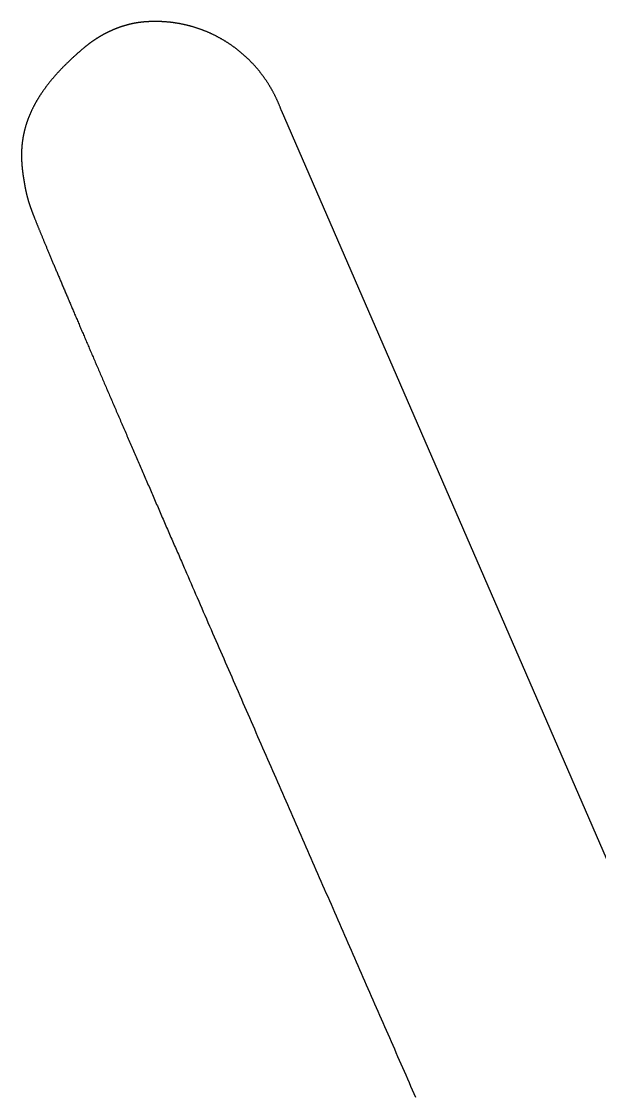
# Model space of a CAD drawing. Header units: millimetres. Extents: x -275 to 275, y -100 to 100.
# Drawn here: x -144.71 to -129.22, y -11.67 to 17.09 of the extents above; entities that cross this region are included whole.
import ezdxf

# ---------------------------------------------------------------- set-up
doc = ezdxf.new("R2010")
doc.units = ezdxf.units.MM

msp = doc.modelspace()

# ---------------------------------------------------------------- linework, layer by layer
msp.add_line((-137.747, 14.707), (-126.866, -10.334))
for points in [[(-137.747, 14.707), (-137.752, 14.72), (-137.757, 14.733), (-137.761, 14.746), (-137.766, 14.759), (-137.771, 14.773), (-137.776, 14.786), (-137.781, 14.799), (-137.786, 14.812), (-137.792, 14.825), (-137.797, 14.837), (-137.802, 14.85), (-137.807, 14.863), (-137.813, 14.876), (-137.818, 14.889), (-137.823, 14.902), (-137.829, 14.915), (-137.834, 14.927), (-137.84, 14.94), (-137.846, 14.953), (-137.851, 14.965), (-137.857, 14.978), (-137.863, 14.991), (-137.869, 15.003), (-137.874, 15.016), (-137.88, 15.029), (-137.886, 15.041), (-137.892, 15.054), (-137.898, 15.066), (-137.904, 15.078), (-137.91, 15.091), (-137.917, 15.103), (-137.923, 15.116), (-137.929, 15.128), (-137.935, 15.14), (-137.942, 15.153), (-137.948, 15.165), (-137.955, 15.177), (-137.961, 15.189), (-137.968, 15.201), (-137.974, 15.214), (-137.981, 15.226), (-137.988, 15.238), (-137.994, 15.25), (-138.001, 15.262), (-138.008, 15.274), (-138.015, 15.286), (-138.022, 15.298), (-138.029, 15.31), (-138.036, 15.322), (-138.043, 15.334), (-138.05, 15.345), (-138.057, 15.357), (-138.064, 15.369), (-138.071, 15.381), (-138.079, 15.392), (-138.086, 15.404), (-138.093, 15.416), (-138.101, 15.427), (-138.108, 15.439), (-138.116, 15.45), (-138.123, 15.462), (-138.131, 15.474), (-138.138, 15.485), (-138.146, 15.496), (-138.154, 15.508), (-138.161, 15.519), (-138.169, 15.531), (-138.177, 15.542), (-138.185, 15.553), (-138.193, 15.564), (-138.201, 15.576), (-138.209, 15.587), (-138.217, 15.598), (-138.225, 15.609), (-138.233, 15.62), (-138.241, 15.631), (-138.249, 15.642), (-138.257, 15.653), (-138.266, 15.664), (-138.274, 15.675), (-138.282, 15.686), (-138.291, 15.697), (-138.299, 15.708), (-138.308, 15.719), (-138.316, 15.729), (-138.325, 15.74), (-138.333, 15.751), (-138.342, 15.761), (-138.351, 15.772), (-138.359, 15.783), (-138.368, 15.793), (-138.377, 15.804), (-138.386, 15.814), (-138.395, 15.825), (-138.403, 15.835), (-138.412, 15.845), (-138.421, 15.856), (-138.43, 15.866), (-138.439, 15.876), (-138.449, 15.887), (-138.458, 15.897), (-138.467, 15.907), (-138.476, 15.917), (-138.485, 15.927), (-138.495, 15.937), (-138.504, 15.947), (-138.513, 15.957), (-138.523, 15.967), (-138.532, 15.977), (-138.542, 15.987), (-138.551, 15.997), (-138.561, 16.007), (-138.57, 16.017), (-138.58, 16.026), (-138.59, 16.036), (-138.599, 16.046), (-138.609, 16.055), (-138.619, 16.065), (-138.629, 16.075), (-138.639, 16.084), (-138.648, 16.094), (-138.658, 16.103), (-138.668, 16.113), (-138.678, 16.122), (-138.688, 16.131), (-138.698, 16.141), (-138.709, 16.15), (-138.719, 16.159), (-138.729, 16.168), (-138.739, 16.177), (-138.749, 16.186), (-138.76, 16.196), (-138.77, 16.205), (-138.78, 16.214), (-138.791, 16.222), (-138.801, 16.231), (-138.812, 16.24), (-138.822, 16.249), (-138.833, 16.258), (-138.843, 16.267), (-138.854, 16.275), (-138.864, 16.284), (-138.875, 16.293), (-138.886, 16.301), (-138.896, 16.31), (-138.907, 16.318), (-138.918, 16.327), (-138.929, 16.335), (-138.94, 16.344), (-138.95, 16.352), (-138.961, 16.36), (-138.972, 16.369), (-138.983, 16.377), (-138.994, 16.385), (-139.005, 16.393), (-139.016, 16.401), (-139.028, 16.409), (-139.039, 16.417), (-139.05, 16.425), (-139.061, 16.433), (-139.072, 16.441), (-139.084, 16.449), (-139.095, 16.457), (-139.106, 16.465), (-139.118, 16.472), (-139.129, 16.48), (-139.14, 16.488), (-139.152, 16.495), (-139.163, 16.503), (-139.175, 16.51), (-139.187, 16.518), (-139.198, 16.525), (-139.21, 16.533), (-139.221, 16.54), (-139.233, 16.547), (-139.245, 16.555), (-139.256, 16.562), (-139.268, 16.569), (-139.28, 16.576), (-139.292, 16.583), (-139.304, 16.59), (-139.316, 16.597), (-139.328, 16.604), (-139.339, 16.611), (-139.351, 16.618), (-139.363, 16.625), (-139.375, 16.631), (-139.387, 16.638), (-139.4, 16.645), (-139.412, 16.651), (-139.424, 16.658), (-139.436, 16.665), (-139.448, 16.671), (-139.46, 16.678), (-139.473, 16.684), (-139.485, 16.69), (-139.497, 16.697), (-139.51, 16.703), (-139.522, 16.709), (-139.534, 16.715), (-139.547, 16.721), (-139.559, 16.727), (-139.572, 16.733), (-139.584, 16.739), (-139.597, 16.745), (-139.609, 16.751), (-139.622, 16.757), (-139.634, 16.763), (-139.647, 16.769), (-139.66, 16.774), (-139.672, 16.78), (-139.685, 16.786), (-139.698, 16.791), (-139.711, 16.797), (-139.723, 16.802), (-139.736, 16.808), (-139.749, 16.813), (-139.762, 16.818), (-139.775, 16.824), (-139.788, 16.829), (-139.801, 16.834), (-139.814, 16.839), (-139.827, 16.844), (-139.84, 16.849), (-139.853, 16.854), (-139.866, 16.859), (-139.879, 16.864), (-139.892, 16.869), (-139.905, 16.873), (-139.918, 16.878), (-139.931, 16.883), (-139.945, 16.888), (-139.958, 16.892), (-139.971, 16.897), (-139.984, 16.901), (-139.998, 16.905), (-140.011, 16.91), (-140.024, 16.914), (-140.038, 16.918), (-140.051, 16.923), (-140.064, 16.927), (-140.078, 16.931), (-140.091, 16.935), (-140.105, 16.939), (-140.118, 16.943), (-140.132, 16.947), (-140.145, 16.951), (-140.159, 16.955), (-140.173, 16.958), (-140.186, 16.962), (-140.2, 16.966), (-140.213, 16.969), (-140.227, 16.973), (-140.241, 16.976), (-140.255, 16.98), (-140.268, 16.983), (-140.282, 16.986), (-140.296, 16.99), (-140.31, 16.993), (-140.323, 16.996), (-140.337, 16.999), (-140.351, 17.002), (-140.365, 17.005), (-140.379, 17.008), (-140.393, 17.011), (-140.407, 17.014), (-140.421, 17.017), (-140.435, 17.02), (-140.449, 17.022), (-140.463, 17.025), (-140.477, 17.027), (-140.491, 17.03), (-140.505, 17.032), (-140.519, 17.035), (-140.533, 17.037), (-140.547, 17.04), (-140.562, 17.042), (-140.576, 17.044), (-140.59, 17.046), (-140.604, 17.048), (-140.618, 17.05), (-140.633, 17.052), (-140.647, 17.054), (-140.661, 17.056), (-140.675, 17.058), (-140.69, 17.06), (-140.704, 17.061), (-140.718, 17.063), (-140.733, 17.064), (-140.747, 17.066), (-140.762, 17.067), (-140.776, 17.069), (-140.79, 17.07), (-140.805, 17.071), (-140.819, 17.073), (-140.834, 17.074), (-140.848, 17.075), (-140.863, 17.076), (-140.877, 17.077), (-140.892, 17.078), (-140.907, 17.079), (-140.921, 17.08), (-140.936, 17.08), (-140.95, 17.081), (-140.965, 17.082), (-140.98, 17.082), (-140.994, 17.083), (-141.009, 17.083), (-141.024, 17.084), (-141.038, 17.084), (-141.053, 17.085), (-141.068, 17.085), (-141.083, 17.085), (-141.097, 17.085), (-141.112, 17.085), (-141.127, 17.085), (-141.142, 17.085), (-141.157, 17.085), (-141.171, 17.085), (-141.186, 17.085), (-141.201, 17.084), (-141.216, 17.084), (-141.231, 17.083), (-141.246, 17.083), (-141.261, 17.082), (-141.276, 17.082), (-141.291, 17.081), (-141.305, 17.08), (-141.32, 17.08), (-141.335, 17.079), (-141.35, 17.078), (-141.365, 17.077), (-141.38, 17.076), (-141.389, 17.075), (-141.394, 17.075), (-141.4, 17.075), (-141.405, 17.074), (-141.411, 17.074), (-141.416, 17.073), (-141.422, 17.073), (-141.427, 17.072), (-141.432, 17.072), (-141.438, 17.071), (-141.443, 17.071), (-141.449, 17.07), (-141.454, 17.07), (-141.459, 17.069), (-141.465, 17.069), (-141.47, 17.068), (-141.476, 17.067), (-141.481, 17.067), (-141.486, 17.066), (-141.492, 17.066), (-141.497, 17.065), (-141.503, 17.064), (-141.508, 17.064), (-141.513, 17.063), (-141.519, 17.062), (-141.524, 17.062), (-141.529, 17.061), (-141.535, 17.06), (-141.54, 17.06), (-141.546, 17.059), (-141.551, 17.058), (-141.556, 17.057), (-141.562, 17.057), (-141.567, 17.056), (-141.572, 17.055), (-141.578, 17.054), (-141.583, 17.054), (-141.588, 17.053), (-141.594, 17.052), (-141.599, 17.051), (-141.604, 17.05), (-141.61, 17.049), (-141.615, 17.048), (-141.621, 17.048), (-141.626, 17.047), (-141.631, 17.046), (-141.637, 17.045), (-141.642, 17.044), (-141.647, 17.043), (-141.653, 17.042), (-141.658, 17.041), (-141.663, 17.04), (-141.669, 17.039), (-141.674, 17.038), (-141.679, 17.037), (-141.684, 17.036), (-141.69, 17.035), (-141.695, 17.034), (-141.7, 17.033), (-141.706, 17.032), (-141.711, 17.031), (-141.716, 17.03), (-141.722, 17.029), (-141.727, 17.028), (-141.732, 17.027), (-141.737, 17.025), (-141.743, 17.024), (-141.748, 17.023), (-141.753, 17.022), (-141.759, 17.021), (-141.764, 17.02), (-141.769, 17.018), (-141.774, 17.017), (-141.78, 17.016), (-141.785, 17.015), (-141.79, 17.014), (-141.796, 17.012), (-141.801, 17.011), (-141.806, 17.01), (-141.811, 17.009), (-141.817, 17.007), (-141.822, 17.006), (-141.827, 17.005), (-141.832, 17.003), (-141.838, 17.002), (-141.843, 17.001), (-141.848, 16.999), (-141.853, 16.998), (-141.858, 16.997), (-141.864, 16.995), (-141.869, 16.994), (-141.874, 16.992), (-141.879, 16.991), (-141.885, 16.99), (-141.89, 16.988), (-141.895, 16.987), (-141.9, 16.985), (-141.905, 16.984), (-141.911, 16.982), (-141.916, 16.981), (-141.921, 16.979), (-141.926, 16.978), (-141.931, 16.976), (-141.937, 16.975), (-141.942, 16.973), (-141.947, 16.972), (-141.952, 16.97), (-141.957, 16.969), (-141.963, 16.967), (-141.968, 16.966), (-141.973, 16.964), (-141.978, 16.962), (-141.983, 16.961), (-141.988, 16.959), (-141.994, 16.957), (-141.999, 16.956), (-142.004, 16.954), (-142.009, 16.953), (-142.014, 16.951), (-142.019, 16.949), (-142.024, 16.947), (-142.03, 16.946), (-142.035, 16.944), (-142.04, 16.942), (-142.045, 16.941), (-142.05, 16.939), (-142.055, 16.937), (-142.06, 16.935), (-142.065, 16.934), (-142.07, 16.932), (-142.076, 16.93), (-142.081, 16.928), (-142.086, 16.926), (-142.091, 16.925), (-142.096, 16.923), (-142.101, 16.921), (-142.106, 16.919), (-142.111, 16.917), (-142.116, 16.915), (-142.121, 16.913), (-142.126, 16.912), (-142.132, 16.91), (-142.137, 16.908), (-142.142, 16.906), (-142.147, 16.904), (-142.152, 16.902), (-142.157, 16.9), (-142.162, 16.898), (-142.167, 16.896), (-142.172, 16.894), (-142.177, 16.892), (-142.182, 16.89), (-142.187, 16.888), (-142.192, 16.886), (-142.197, 16.884), (-142.202, 16.882), (-142.207, 16.88), (-142.212, 16.878), (-142.217, 16.876), (-142.222, 16.874), (-142.227, 16.872), (-142.232, 16.87), (-142.237, 16.868), (-142.242, 16.865), (-142.247, 16.863), (-142.252, 16.861), (-142.257, 16.859), (-142.262, 16.857), (-142.267, 16.855), (-142.272, 16.853), (-142.277, 16.85), (-142.282, 16.848), (-142.287, 16.846), (-142.292, 16.844), (-142.297, 16.842), (-142.302, 16.839), (-142.307, 16.837), (-142.312, 16.835), (-142.317, 16.833), (-142.321, 16.83), (-142.326, 16.828), (-142.331, 16.826), (-142.336, 16.824), (-142.341, 16.821), (-142.346, 16.819), (-142.351, 16.817), (-142.356, 16.814), (-142.361, 16.812), (-142.366, 16.81), (-142.371, 16.807), (-142.375, 16.805), (-142.38, 16.803), (-142.385, 16.8), (-142.39, 16.798), (-142.395, 16.796), (-142.4, 16.793), (-142.405, 16.791), (-142.41, 16.788), (-142.414, 16.786), (-142.419, 16.783), (-142.424, 16.781), (-142.429, 16.779), (-142.434, 16.776), (-142.439, 16.774), (-142.443, 16.771), (-142.448, 16.769), (-142.453, 16.766), (-142.458, 16.764), (-142.463, 16.761), (-142.468, 16.759), (-142.472, 16.756), (-142.477, 16.754), (-142.482, 16.751), (-142.487, 16.748), (-142.491, 16.746), (-142.496, 16.743), (-142.501, 16.741), (-142.506, 16.738), (-142.511, 16.736), (-142.515, 16.733), (-142.52, 16.73), (-142.525, 16.728), (-142.53, 16.725), (-142.534, 16.722), (-142.539, 16.72), (-142.544, 16.717), (-142.549, 16.714), (-142.553, 16.712), (-142.558, 16.709), (-142.563, 16.706), (-142.567, 16.704), (-142.572, 16.701), (-142.577, 16.698), (-142.582, 16.696), (-142.586, 16.693), (-142.591, 16.69), (-142.596, 16.687), (-142.6, 16.685), (-142.605, 16.682), (-142.61, 16.679), (-142.614, 16.676), (-142.619, 16.674), (-142.624, 16.671), (-142.628, 16.668), (-142.633, 16.665), (-142.638, 16.662), (-142.642, 16.659), (-142.647, 16.657), (-142.651, 16.654), (-142.656, 16.651), (-142.661, 16.648), (-142.665, 16.645), (-142.67, 16.642), (-142.675, 16.639), (-142.679, 16.636), (-142.684, 16.634), (-142.688, 16.631), (-142.693, 16.628), (-142.698, 16.625), (-142.702, 16.622), (-142.707, 16.619), (-142.711, 16.616), (-142.716, 16.613), (-142.72, 16.61), (-142.725, 16.607), (-142.729, 16.604), (-142.734, 16.601), (-142.739, 16.598), (-142.743, 16.595), (-142.748, 16.592), (-142.752, 16.589), (-142.757, 16.586), (-142.761, 16.583), (-142.766, 16.58), (-142.77, 16.577), (-142.775, 16.574), (-142.779, 16.571), (-142.784, 16.568), (-142.788, 16.565), (-142.793, 16.562), (-142.797, 16.558), (-142.802, 16.555), (-142.806, 16.552), (-142.81, 16.549), (-142.815, 16.546), (-142.819, 16.543), (-142.824, 16.54), (-142.828, 16.537), (-142.833, 16.533), (-142.837, 16.53), (-142.841, 16.527), (-142.846, 16.524), (-142.85, 16.521), (-142.855, 16.517), (-142.859, 16.514), (-142.863, 16.511), (-142.868, 16.508), (-142.872, 16.505), (-142.877, 16.501), (-142.881, 16.498), (-142.885, 16.495), (-142.89, 16.492), (-142.894, 16.488), (-142.898, 16.485), (-142.903, 16.482), (-142.907, 16.479), (-142.911, 16.475), (-142.916, 16.472), (-142.92, 16.469), (-142.924, 16.465), (-142.929, 16.462), (-142.933, 16.459), (-142.937, 16.455), (-142.942, 16.452), (-142.946, 16.449), (-142.95, 16.445), (-142.954, 16.442), (-142.959, 16.439), (-142.963, 16.435), (-142.967, 16.432), (-142.971, 16.428), (-142.976, 16.425), (-142.98, 16.422), (-142.984, 16.418), (-142.988, 16.415), (-142.993, 16.411), (-142.997, 16.408), (-143.001, 16.404), (-143.005, 16.401), (-143.009, 16.398), (-143.014, 16.394), (-143.018, 16.391), (-143.022, 16.387), (-143.03, 16.381), (-143.044, 16.368), (-143.059, 16.356), (-143.074, 16.344), (-143.088, 16.331), (-143.103, 16.319), (-143.117, 16.307), (-143.132, 16.294), (-143.146, 16.282), (-143.16, 16.27), (-143.174, 16.257), (-143.188, 16.245), (-143.202, 16.233), (-143.216, 16.221), (-143.229, 16.209), (-143.243, 16.196), (-143.257, 16.184), (-143.27, 16.172), (-143.284, 16.16), (-143.297, 16.148), (-143.31, 16.136), (-143.324, 16.124), (-143.337, 16.111), (-143.35, 16.099), (-143.363, 16.087), (-143.376, 16.075), (-143.388, 16.063), (-143.401, 16.051), (-143.414, 16.039), (-143.426, 16.027), (-143.439, 16.015), (-143.451, 16.003), (-143.464, 15.991), (-143.476, 15.979), (-143.488, 15.967), (-143.5, 15.955), (-143.513, 15.944), (-143.525, 15.932), (-143.536, 15.92), (-143.548, 15.908), (-143.56, 15.896), (-143.572, 15.884), (-143.583, 15.872), (-143.595, 15.861), (-143.606, 15.849), (-143.618, 15.837), (-143.629, 15.825), (-143.64, 15.814), (-143.652, 15.802), (-143.663, 15.79), (-143.674, 15.778), (-143.685, 15.767), (-143.696, 15.755), (-143.707, 15.743), (-143.717, 15.732), (-143.728, 15.72), (-143.739, 15.708), (-143.749, 15.697), (-143.76, 15.685), (-143.77, 15.674), (-143.78, 15.662), (-143.791, 15.65), (-143.801, 15.639), (-143.811, 15.627), (-143.821, 15.616), (-143.831, 15.604), (-143.841, 15.593), (-143.851, 15.581), (-143.861, 15.57), (-143.87, 15.558), (-143.88, 15.547), (-143.89, 15.535), (-143.899, 15.524), (-143.909, 15.513), (-143.918, 15.501), (-143.927, 15.49), (-143.937, 15.478), (-143.946, 15.467), (-143.955, 15.456), (-143.964, 15.444), (-143.973, 15.433), (-143.982, 15.422), (-143.991, 15.41), (-143.999, 15.399), (-144.008, 15.388), (-144.017, 15.376), (-144.025, 15.365), (-144.034, 15.354), (-144.042, 15.343), (-144.051, 15.331), (-144.059, 15.32), (-144.067, 15.309), (-144.076, 15.298), (-144.084, 15.287), (-144.092, 15.276), (-144.1, 15.264), (-144.108, 15.253), (-144.116, 15.242), (-144.124, 15.231), (-144.131, 15.22), (-144.139, 15.209), (-144.147, 15.198), (-144.154, 15.187), (-144.162, 15.176), (-144.169, 15.165), (-144.177, 15.154), (-144.184, 15.143), (-144.191, 15.131), (-144.199, 15.12), (-144.206, 15.11), (-144.213, 15.099), (-144.22, 15.088), (-144.227, 15.077), (-144.234, 15.066), (-144.241, 15.055), (-144.247, 15.044), (-144.254, 15.033), (-144.261, 15.022), (-144.267, 15.011), (-144.274, 15), (-144.28, 14.989), (-144.287, 14.979), (-144.293, 14.968), (-144.3, 14.957), (-144.306, 14.946), (-144.312, 14.935), (-144.318, 14.925), (-144.324, 14.914), (-144.33, 14.903), (-144.336, 14.892), (-144.342, 14.881), (-144.348, 14.871), (-144.354, 14.86), (-144.36, 14.849), (-144.366, 14.839), (-144.371, 14.828), (-144.377, 14.817), (-144.382, 14.807), (-144.388, 14.796), (-144.393, 14.785), (-144.399, 14.775), (-144.404, 14.764), (-144.409, 14.753), (-144.414, 14.743), (-144.42, 14.732), (-144.425, 14.722), (-144.43, 14.711), (-144.435, 14.7), (-144.44, 14.69), (-144.445, 14.679), (-144.449, 14.669), (-144.454, 14.658), (-144.459, 14.648), (-144.464, 14.637), (-144.468, 14.627), (-144.473, 14.616), (-144.477, 14.606), (-144.482, 14.595), (-144.486, 14.585), (-144.491, 14.574), (-144.495, 14.564), (-144.499, 14.554), (-144.504, 14.543), (-144.508, 14.533), (-144.512, 14.522), (-144.516, 14.512), (-144.52, 14.502), (-144.524, 14.491), (-144.528, 14.481), (-144.532, 14.471), (-144.536, 14.46), (-144.539, 14.45), (-144.543, 14.44), (-144.547, 14.429), (-144.551, 14.419), (-144.554, 14.409), (-144.558, 14.399), (-144.561, 14.388), (-144.565, 14.378), (-144.568, 14.368), (-144.571, 14.358), (-144.575, 14.347), (-144.578, 14.337), (-144.581, 14.327), (-144.584, 14.317), (-144.587, 14.307), (-144.591, 14.296), (-144.594, 14.286), (-144.597, 14.276), (-144.6, 14.266), (-144.602, 14.256), (-144.605, 14.246), (-144.608, 14.236), (-144.611, 14.226), (-144.614, 14.215), (-144.616, 14.205), (-144.619, 14.195), (-144.622, 14.185), (-144.624, 14.175), (-144.627, 14.165), (-144.629, 14.155), (-144.631, 14.145), (-144.634, 14.135), (-144.636, 14.125), (-144.638, 14.115), (-144.641, 14.105), (-144.643, 14.095), (-144.645, 14.085), (-144.647, 14.075), (-144.649, 14.065), (-144.651, 14.055), (-144.653, 14.045), (-144.655, 14.035), (-144.657, 14.025), (-144.659, 14.015), (-144.661, 14.006), (-144.663, 13.996), (-144.665, 13.986), (-144.666, 13.976), (-144.668, 13.966), (-144.67, 13.956), (-144.671, 13.946), (-144.673, 13.937), (-144.674, 13.927), (-144.676, 13.917), (-144.677, 13.907), (-144.679, 13.897), (-144.68, 13.887), (-144.681, 13.878), (-144.683, 13.868), (-144.684, 13.858), (-144.685, 13.848), (-144.686, 13.839), (-144.687, 13.829), (-144.689, 13.819), (-144.69, 13.809), (-144.691, 13.8), (-144.692, 13.79), (-144.693, 13.78), (-144.694, 13.771), (-144.695, 13.761), (-144.695, 13.751), (-144.696, 13.742), (-144.697, 13.732), (-144.698, 13.722), (-144.699, 13.713), (-144.699, 13.703), (-144.7, 13.693), (-144.701, 13.684), (-144.701, 13.674), (-144.702, 13.664), (-144.702, 13.655), (-144.703, 13.645), (-144.703, 13.636), (-144.704, 13.626), (-144.704, 13.617), (-144.704, 13.607), (-144.705, 13.597), (-144.705, 13.588), (-144.705, 13.578), (-144.706, 13.569), (-144.706, 13.559), (-144.706, 13.55), (-144.706, 13.54), (-144.706, 13.531), (-144.706, 13.521), (-144.706, 13.512), (-144.706, 13.502), (-144.706, 13.493), (-144.706, 13.483), (-144.706, 13.474), (-144.706, 13.465), (-144.706, 13.455), (-144.706, 13.446), (-144.706, 13.436), (-144.706, 13.427), (-144.705, 13.417), (-144.705, 13.408), (-144.705, 13.399), (-144.704, 13.389), (-144.704, 13.38), (-144.704, 13.371), (-144.703, 13.361), (-144.703, 13.352), (-144.702, 13.342), (-144.702, 13.333), (-144.701, 13.324), (-144.701, 13.314), (-144.7, 13.305), (-144.7, 13.296), (-144.699, 13.287), (-144.698, 13.277), (-144.698, 13.268), (-144.697, 13.259), (-144.696, 13.249), (-144.696, 13.24), (-144.695, 13.231), (-144.694, 13.222), (-144.693, 13.212), (-144.692, 13.203), (-144.692, 13.194), (-144.691, 13.185), (-144.69, 13.175), (-144.689, 13.166), (-144.688, 13.157), (-144.687, 13.148), (-144.686, 13.139), (-144.685, 13.129), (-144.684, 13.12), (-144.683, 13.111), (-144.682, 13.102), (-144.681, 13.093), (-144.68, 13.084), (-144.678, 13.074), (-144.677, 13.065), (-144.676, 13.056), (-144.675, 13.047), (-144.674, 13.038), (-144.672, 13.029), (-144.671, 13.02), (-144.67, 13.01), (-144.668, 13.001), (-144.667, 12.992), (-144.666, 12.983), (-144.664, 12.974), (-144.663, 12.965), (-144.662, 12.956), (-144.66, 12.947), (-144.659, 12.938), (-144.657, 12.929), (-144.656, 12.92), (-144.654, 12.911), (-144.653, 12.902), (-144.651, 12.893)], [(-144.651, 12.893), (-144.651, 12.892), (-144.651, 12.891), (-144.651, 12.89), (-144.651, 12.889), (-144.651, 12.888), (-144.65, 12.887), (-144.65, 12.885), (-144.65, 12.884), (-144.65, 12.883), (-144.65, 12.882), (-144.65, 12.881), (-144.65, 12.88), (-144.649, 12.879), (-144.649, 12.878), (-144.649, 12.877), (-144.649, 12.876), (-144.649, 12.875), (-144.649, 12.874), (-144.649, 12.873), (-144.648, 12.872), (-144.648, 12.871), (-144.648, 12.869), (-144.648, 12.868), (-144.648, 12.867), (-144.648, 12.866), (-144.647, 12.865), (-144.647, 12.864), (-144.647, 12.863), (-144.647, 12.862), (-144.647, 12.861), (-144.647, 12.86), (-144.646, 12.859), (-144.646, 12.858), (-144.646, 12.857), (-144.646, 12.856), (-144.646, 12.855), (-144.645, 12.853), (-144.645, 12.852), (-144.645, 12.851), (-144.645, 12.85), (-144.645, 12.849), (-144.645, 12.848), (-144.644, 12.847), (-144.644, 12.846), (-144.644, 12.845), (-144.644, 12.844), (-144.644, 12.842), (-144.644, 12.841), (-144.643, 12.84), (-144.643, 12.839), (-144.643, 12.838), (-144.643, 12.837), (-144.643, 12.836), (-144.642, 12.834), (-144.642, 12.833), (-144.642, 12.832), (-144.642, 12.831), (-144.642, 12.83), (-144.641, 12.829), (-144.641, 12.828), (-144.641, 12.826), (-144.641, 12.825), (-144.641, 12.824), (-144.641, 12.823), (-144.64, 12.822), (-144.64, 12.821), (-144.64, 12.82), (-144.64, 12.818), (-144.64, 12.817), (-144.64, 12.816)], [(-144.64, 12.816), (-144.639, 12.816), (-144.639, 12.815), (-144.639, 12.814), (-144.639, 12.813), (-144.639, 12.813), (-144.639, 12.812), (-144.639, 12.811), (-144.639, 12.81), (-144.638, 12.81), (-144.638, 12.809), (-144.638, 12.808), (-144.638, 12.807), (-144.638, 12.807), (-144.638, 12.806), (-144.638, 12.805), (-144.637, 12.804), (-144.637, 12.803), (-144.637, 12.803), (-144.637, 12.802), (-144.637, 12.801), (-144.637, 12.8), (-144.637, 12.8), (-144.637, 12.799), (-144.636, 12.798), (-144.636, 12.797), (-144.636, 12.797), (-144.636, 12.796), (-144.636, 12.795), (-144.636, 12.794), (-144.636, 12.794), (-144.635, 12.793), (-144.635, 12.792), (-144.635, 12.791), (-144.635, 12.79), (-144.635, 12.789), (-144.635, 12.789), (-144.635, 12.788), (-144.634, 12.787), (-144.634, 12.786), (-144.634, 12.785), (-144.634, 12.785), (-144.634, 12.784), (-144.634, 12.783), (-144.634, 12.782), (-144.633, 12.781), (-144.633, 12.78), (-144.633, 12.78), (-144.633, 12.779), (-144.633, 12.778), (-144.633, 12.777), (-144.633, 12.776), (-144.632, 12.776), (-144.632, 12.775), (-144.632, 12.774), (-144.632, 12.773), (-144.632, 12.772), (-144.632, 12.772), (-144.632, 12.771), (-144.631, 12.77), (-144.631, 12.769), (-144.631, 12.768), (-144.631, 12.767), (-144.631, 12.767), (-144.631, 12.766), (-144.63, 12.765), (-144.63, 12.764), (-144.63, 12.763), (-144.63, 12.763), (-144.63, 12.762)], [(-144.63, 12.762), (-144.629, 12.759), (-144.629, 12.756), (-144.628, 12.753), (-144.628, 12.749), (-144.627, 12.746), (-144.627, 12.743), (-144.626, 12.74), (-144.626, 12.737), (-144.625, 12.734), (-144.625, 12.73), (-144.624, 12.727), (-144.624, 12.724), (-144.623, 12.721), (-144.623, 12.718), (-144.622, 12.715), (-144.622, 12.711), (-144.621, 12.708), (-144.621, 12.705), (-144.62, 12.702), (-144.619, 12.699), (-144.619, 12.696), (-144.618, 12.692), (-144.618, 12.689), (-144.617, 12.686), (-144.617, 12.683), (-144.616, 12.68), (-144.616, 12.677), (-144.615, 12.673), (-144.615, 12.671), (-144.614, 12.668), (-144.614, 12.666), (-144.613, 12.663), (-144.613, 12.661), (-144.612, 12.658), (-144.612, 12.656), (-144.611, 12.653), (-144.611, 12.651), (-144.61, 12.648), (-144.61, 12.645), (-144.609, 12.643), (-144.609, 12.64), (-144.608, 12.638), (-144.608, 12.635), (-144.607, 12.633), (-144.607, 12.63), (-144.607, 12.628), (-144.606, 12.625), (-144.606, 12.623), (-144.605, 12.62), (-144.605, 12.618), (-144.604, 12.615), (-144.604, 12.612), (-144.603, 12.61), (-144.603, 12.607), (-144.602, 12.605), (-144.602, 12.602), (-144.601, 12.6), (-144.601, 12.597), (-144.6, 12.595), (-144.6, 12.592), (-144.599, 12.59), (-144.599, 12.587), (-144.598, 12.584), (-144.598, 12.582), (-144.597, 12.579), (-144.596, 12.577), (-144.596, 12.574), (-144.595, 12.572), (-144.595, 12.569), (-144.594, 12.567), (-144.594, 12.564), (-144.593, 12.562), (-144.593, 12.559), (-144.592, 12.556), (-144.592, 12.554), (-144.591, 12.551), (-144.591, 12.549), (-144.59, 12.546), (-144.59, 12.544), (-144.589, 12.541), (-144.588, 12.539), (-144.588, 12.536), (-144.587, 12.533), (-144.587, 12.531), (-144.586, 12.528), (-144.586, 12.526), (-144.585, 12.523), (-144.585, 12.521), (-144.584, 12.518), (-144.583, 12.516), (-144.583, 12.513), (-144.582, 12.511), (-144.582, 12.508), (-144.581, 12.505), (-144.581, 12.503), (-144.58, 12.5), (-144.579, 12.498), (-144.579, 12.495), (-144.578, 12.493), (-144.578, 12.49), (-144.577, 12.488), (-144.577, 12.485), (-144.576, 12.482), (-144.575, 12.48), (-144.575, 12.477), (-144.574, 12.475), (-144.574, 12.472), (-144.573, 12.47), (-144.572, 12.467), (-144.572, 12.465), (-144.571, 12.462), (-144.571, 12.459), (-144.57, 12.457), (-144.569, 12.454), (-144.569, 12.452), (-144.568, 12.449), (-144.568, 12.447), (-144.567, 12.444), (-144.566, 12.442), (-144.566, 12.439), (-144.565, 12.436), (-144.564, 12.434), (-144.564, 12.431), (-144.563, 12.429), (-144.562, 12.426), (-144.562, 12.424), (-144.561, 12.421), (-144.561, 12.418), (-144.56, 12.416), (-144.559, 12.413), (-144.559, 12.411), (-144.558, 12.408), (-144.557, 12.406), (-144.557, 12.403), (-144.556, 12.401), (-144.555, 12.398), (-144.555, 12.395), (-144.554, 12.393), (-144.553, 12.39), (-144.553, 12.388), (-144.552, 12.385), (-144.551, 12.383), (-144.551, 12.38), (-144.55, 12.378), (-144.549, 12.375), (-144.549, 12.372), (-144.548, 12.37), (-144.547, 12.367), (-144.547, 12.365), (-144.546, 12.362), (-144.545, 12.36), (-144.545, 12.357), (-144.544, 12.354), (-144.543, 12.352), (-144.542, 12.349), (-144.542, 12.347), (-144.541, 12.344), (-144.54, 12.342), (-144.54, 12.339), (-144.539, 12.336), (-144.538, 12.334), (-144.538, 12.331), (-144.537, 12.329), (-144.536, 12.326), (-144.535, 12.324), (-144.535, 12.321), (-144.534, 12.319), (-144.533, 12.316), (-144.532, 12.313), (-144.532, 12.311), (-144.531, 12.308), (-144.53, 12.306), (-144.53, 12.303), (-144.529, 12.301), (-144.528, 12.298), (-144.527, 12.295), (-144.527, 12.293), (-144.526, 12.29), (-144.525, 12.288), (-144.524, 12.285), (-144.524, 12.283), (-144.523, 12.28), (-144.522, 12.277), (-144.521, 12.275), (-144.521, 12.272), (-144.52, 12.27), (-144.519, 12.267), (-144.518, 12.265), (-144.517, 12.262), (-144.517, 12.259), (-144.516, 12.257), (-144.515, 12.254), (-144.514, 12.252), (-144.514, 12.249), (-144.513, 12.247), (-144.512, 12.244), (-144.511, 12.241), (-144.51, 12.239), (-144.51, 12.236), (-144.509, 12.234), (-144.508, 12.231), (-144.507, 12.229), (-144.506, 12.226), (-144.506, 12.223), (-144.505, 12.221), (-144.504, 12.218), (-144.503, 12.216), (-144.502, 12.213), (-144.501, 12.211), (-144.501, 12.208), (-144.5, 12.205), (-144.499, 12.203), (-144.498, 12.2), (-144.497, 12.198), (-144.496, 12.195), (-144.496, 12.192), (-144.495, 12.19), (-144.494, 12.187), (-144.493, 12.185), (-144.492, 12.182), (-144.491, 12.18), (-144.491, 12.177), (-144.49, 12.174), (-144.489, 12.172), (-144.488, 12.169), (-144.487, 12.167), (-144.486, 12.164), (-144.485, 12.162), (-144.484, 12.159), (-144.484, 12.156), (-144.483, 12.154), (-144.482, 12.151), (-144.481, 12.149), (-144.48, 12.146), (-144.479, 12.143), (-144.478, 12.141), (-144.477, 12.138), (-144.476, 12.136), (-144.476, 12.133), (-144.475, 12.131), (-144.474, 12.128), (-144.473, 12.125), (-144.472, 12.123)], [(-144.472, 12.123), (-144.47, 12.116), (-144.467, 12.11), (-144.465, 12.103), (-144.462, 12.096), (-144.46, 12.089), (-144.457, 12.081), (-144.454, 12.074), (-144.451, 12.066), (-144.449, 12.058), (-144.446, 12.05), (-144.442, 12.042), (-144.439, 12.034), (-144.436, 12.025), (-144.433, 12.016), (-144.429, 12.007), (-144.426, 11.998), (-144.422, 11.989), (-144.419, 11.979), (-144.415, 11.97), (-144.411, 11.96), (-144.407, 11.95), (-144.403, 11.94), (-144.399, 11.929), (-144.395, 11.919), (-144.391, 11.908), (-144.387, 11.897), (-144.383, 11.886), (-144.378, 11.875), (-144.374, 11.864), (-144.369, 11.852), (-144.365, 11.841), (-144.36, 11.829), (-144.355, 11.817), (-144.35, 11.804), (-144.345, 11.792), (-144.34, 11.78), (-144.335, 11.767), (-144.33, 11.754), (-144.325, 11.741), (-144.32, 11.728), (-144.314, 11.714), (-144.309, 11.701), (-144.303, 11.687), (-144.298, 11.673), (-144.292, 11.659), (-144.286, 11.645), (-144.28, 11.631), (-144.275, 11.616), (-144.269, 11.601), (-144.263, 11.587), (-144.256, 11.571), (-144.25, 11.556), (-144.244, 11.541), (-144.238, 11.525), (-144.231, 11.51), (-144.225, 11.494), (-144.218, 11.478), (-144.212, 11.462), (-144.205, 11.446), (-144.198, 11.429), (-144.191, 11.412), (-144.185, 11.396), (-144.178, 11.379), (-144.171, 11.362), (-144.163, 11.344), (-144.156, 11.327), (-144.149, 11.309), (-144.142, 11.292), (-144.134, 11.274), (-144.127, 11.256), (-144.119, 11.238), (-144.112, 11.219), (-144.104, 11.201), (-144.096, 11.182), (-144.089, 11.163), (-144.081, 11.144), (-144.073, 11.125), (-144.065, 11.106), (-144.057, 11.087), (-144.049, 11.067), (-144.04, 11.047), (-144.032, 11.027), (-144.024, 11.007), (-144.015, 10.987), (-144.007, 10.967), (-143.998, 10.946), (-143.99, 10.926), (-143.981, 10.905), (-143.972, 10.884), (-143.963, 10.863), (-143.955, 10.842), (-143.946, 10.82), (-143.937, 10.799), (-143.928, 10.777), (-143.918, 10.755), (-143.909, 10.733), (-143.9, 10.711), (-143.891, 10.689), (-143.881, 10.667), (-143.872, 10.644), (-143.862, 10.622), (-143.853, 10.599), (-143.843, 10.576), (-143.833, 10.553), (-143.823, 10.529), (-143.814, 10.506), (-143.804, 10.482), (-143.794, 10.459), (-143.784, 10.435), (-143.774, 10.411), (-143.763, 10.387), (-143.753, 10.363), (-143.743, 10.338), (-143.732, 10.314), (-143.722, 10.289), (-143.712, 10.264), (-143.701, 10.239), (-143.69, 10.214), (-143.68, 10.189), (-143.669, 10.164), (-143.658, 10.138), (-143.647, 10.113), (-143.636, 10.087), (-143.626, 10.061), (-143.614, 10.035), (-143.603, 10.009), (-143.592, 9.982), (-143.581, 9.956), (-143.57, 9.929), (-143.558, 9.903), (-143.547, 9.876), (-143.536, 9.849), (-143.524, 9.822), (-143.512, 9.795), (-143.501, 9.767), (-143.489, 9.74), (-143.477, 9.712), (-143.466, 9.684), (-143.454, 9.656), (-143.442, 9.628), (-143.43, 9.6), (-143.418, 9.572), (-143.406, 9.544), (-143.394, 9.515), (-143.381, 9.486), (-143.369, 9.457), (-143.357, 9.429), (-143.344, 9.4), (-143.332, 9.37), (-143.319, 9.341), (-143.307, 9.312), (-143.294, 9.282), (-143.282, 9.252), (-143.269, 9.223), (-143.256, 9.193), (-143.243, 9.163), (-143.23, 9.132), (-143.217, 9.102), (-143.204, 9.072), (-143.191, 9.041), (-143.178, 9.01), (-143.165, 8.98), (-143.152, 8.949), (-143.139, 8.918), (-143.125, 8.886), (-143.112, 8.855), (-143.098, 8.824), (-143.085, 8.792), (-143.071, 8.761), (-143.058, 8.729), (-143.044, 8.697), (-143.03, 8.665), (-143.017, 8.633), (-143.003, 8.601), (-142.989, 8.568), (-142.975, 8.536), (-142.961, 8.503), (-142.947, 8.47), (-142.933, 8.438), (-142.919, 8.405), (-142.905, 8.372), (-142.89, 8.339), (-142.876, 8.305), (-142.862, 8.272), (-142.847, 8.238), (-142.833, 8.205), (-142.819, 8.171), (-142.804, 8.137), (-142.789, 8.103), (-142.775, 8.069), (-142.76, 8.035), (-142.745, 8.001), (-142.731, 7.966), (-142.716, 7.932), (-142.701, 7.897), (-142.686, 7.862), (-142.671, 7.827), (-142.656, 7.792), (-142.641, 7.757), (-142.626, 7.722), (-142.611, 7.687), (-142.595, 7.652), (-142.58, 7.616), (-142.565, 7.58), (-142.549, 7.545), (-142.534, 7.509), (-142.518, 7.473), (-142.503, 7.437), (-142.487, 7.401), (-142.472, 7.365), (-142.456, 7.328), (-142.44, 7.292), (-142.425, 7.255), (-142.409, 7.219), (-142.393, 7.182), (-142.377, 7.145), (-142.361, 7.108), (-142.345, 7.071), (-142.329, 7.034), (-142.313, 6.996), (-142.297, 6.959), (-142.281, 6.922), (-142.265, 6.884), (-142.248, 6.846), (-142.232, 6.809), (-142.216, 6.771), (-142.199, 6.733), (-142.183, 6.695), (-142.167, 6.656), (-142.15, 6.618), (-142.133, 6.58), (-142.117, 6.541), (-142.1, 6.503), (-142.084, 6.464), (-142.067, 6.425), (-142.05, 6.387), (-142.033, 6.348), (-142.016, 6.309), (-141.999, 6.269), (-141.982, 6.23), (-141.965, 6.191), (-141.948, 6.151), (-141.931, 6.112), (-141.914, 6.072), (-141.897, 6.033), (-141.88, 5.993), (-141.863, 5.953), (-141.845, 5.913), (-141.828, 5.873), (-141.811, 5.833), (-141.793, 5.793), (-141.776, 5.752), (-141.758, 5.712), (-141.741, 5.671), (-141.723, 5.631), (-141.706, 5.59), (-141.688, 5.549), (-141.67, 5.509), (-141.653, 5.468), (-141.635, 5.427), (-141.617, 5.385), (-141.599, 5.344), (-141.581, 5.303), (-141.563, 5.262), (-141.546, 5.22), (-141.528, 5.179), (-141.51, 5.137), (-141.491, 5.095), (-141.473, 5.053), (-141.455, 5.012), (-141.437, 4.97), (-141.419, 4.928), (-141.401, 4.885), (-141.382, 4.843), (-141.364, 4.801), (-141.346, 4.759), (-141.327, 4.716), (-141.309, 4.674), (-141.29, 4.631), (-141.272, 4.588), (-141.253, 4.545), (-141.235, 4.503), (-141.216, 4.46), (-141.197, 4.417), (-141.179, 4.374), (-141.16, 4.33), (-141.141, 4.287), (-141.122, 4.244), (-141.104, 4.201), (-141.085, 4.157), (-141.066, 4.114), (-141.047, 4.07), (-141.028, 4.026), (-141.009, 3.982), (-140.99, 3.939), (-140.971, 3.895), (-140.952, 3.851), (-140.933, 3.807), (-140.914, 3.762), (-140.894, 3.718), (-140.875, 3.674), (-140.856, 3.63), (-140.837, 3.585), (-140.817, 3.541), (-140.798, 3.496), (-140.779, 3.452), (-140.759, 3.407), (-140.74, 3.362), (-140.72, 3.317), (-140.701, 3.272), (-140.681, 3.227), (-140.662, 3.182), (-140.642, 3.137), (-140.622, 3.092), (-140.603, 3.047), (-140.583, 3.001), (-140.563, 2.956), (-140.544, 2.911), (-140.524, 2.865), (-140.504, 2.819), (-140.484, 2.774), (-140.464, 2.728), (-140.444, 2.682), (-140.424, 2.636), (-140.404, 2.591), (-140.384, 2.545), (-140.364, 2.499), (-140.344, 2.453), (-140.324, 2.406), (-140.284, 2.314), (-140.244, 2.221), (-140.203, 2.128), (-140.163, 2.035), (-140.122, 1.942), (-140.081, 1.848), (-140.041, 1.754), (-140, 1.66), (-139.959, 1.565), (-139.917, 1.471), (-139.876, 1.376), (-139.835, 1.281), (-139.793, 1.186), (-139.752, 1.09), (-139.71, 0.995), (-139.668, 0.899), (-139.627, 0.803), (-139.585, 0.707), (-139.543, 0.61), (-139.501, 0.514), (-139.458, 0.417), (-139.416, 0.32), (-139.374, 0.223), (-139.331, 0.125), (-139.289, 0.028), (-139.246, -0.07), (-139.204, -0.168), (-139.161, -0.266), (-139.118, -0.364), (-139.075, -0.462), (-139.032, -0.561), (-138.989, -0.66), (-138.946, -0.758), (-138.903, -0.857), (-138.86, -0.957), (-138.816, -1.056), (-138.773, -1.155), (-138.729, -1.255), (-138.686, -1.355), (-138.642, -1.454), (-138.599, -1.554), (-138.555, -1.654), (-138.511, -1.755), (-138.467, -1.855), (-138.424, -1.955), (-138.38, -2.056), (-138.336, -2.157), (-138.292, -2.258), (-138.248, -2.358), (-138.204, -2.459), (-138.159, -2.561), (-138.115, -2.662), (-138.071, -2.763), (-138.027, -2.864), (-137.982, -2.966), (-137.938, -3.068), (-137.894, -3.169), (-137.849, -3.271), (-137.805, -3.373), (-137.76, -3.475), (-137.715, -3.577), (-137.671, -3.679), (-137.626, -3.781), (-137.582, -3.883), (-137.537, -3.985), (-137.492, -4.087), (-137.447, -4.19), (-137.403, -4.292), (-137.358, -4.395), (-137.313, -4.497), (-137.268, -4.6), (-137.223, -4.702), (-137.179, -4.805), (-137.134, -4.908), (-137.089, -5.01), (-137.044, -5.113), (-136.999, -5.216), (-136.954, -5.319), (-136.909, -5.421), (-136.864, -5.524), (-136.819, -5.627), (-136.774, -5.73), (-136.729, -5.833), (-136.684, -5.935), (-136.639, -6.038), (-136.594, -6.141), (-136.549, -6.244), (-136.504, -6.347), (-136.459, -6.45), (-136.414, -6.552), (-136.369, -6.655), (-136.324, -6.758), (-136.279, -6.861), (-136.234, -6.964), (-136.189, -7.066), (-136.144, -7.169), (-136.099, -7.272), (-136.054, -7.374), (-136.009, -7.477), (-135.964, -7.58), (-135.919, -7.682), (-135.875, -7.784), (-135.83, -7.887), (-135.785, -7.989), (-135.74, -8.092), (-135.695, -8.194), (-135.651, -8.296), (-135.606, -8.398), (-135.561, -8.5), (-135.516, -8.602), (-135.472, -8.704), (-135.427, -8.806), (-135.383, -8.908), (-135.338, -9.009), (-135.293, -9.111), (-135.249, -9.213), (-135.205, -9.314), (-135.16, -9.415), (-135.116, -9.517), (-135.071, -9.618), (-135.027, -9.719), (-134.983, -9.82), (-134.939, -9.921), (-134.895, -10.021), (-134.85, -10.122), (-134.806, -10.222), (-134.762, -10.323), (-134.718, -10.423), (-134.674, -10.523), (-134.631, -10.623), (-134.587, -10.723), (-134.543, -10.823), (-134.499, -10.923), (-134.456, -11.022), (-134.412, -11.121), (-134.369, -11.221), (-134.325, -11.32), (-134.282, -11.418), (-134.239, -11.517), (-134.195, -11.616), (-134.152, -11.714)]]:
    msp.add_lwpolyline(points)

doc.saveas('drawing.dxf')
